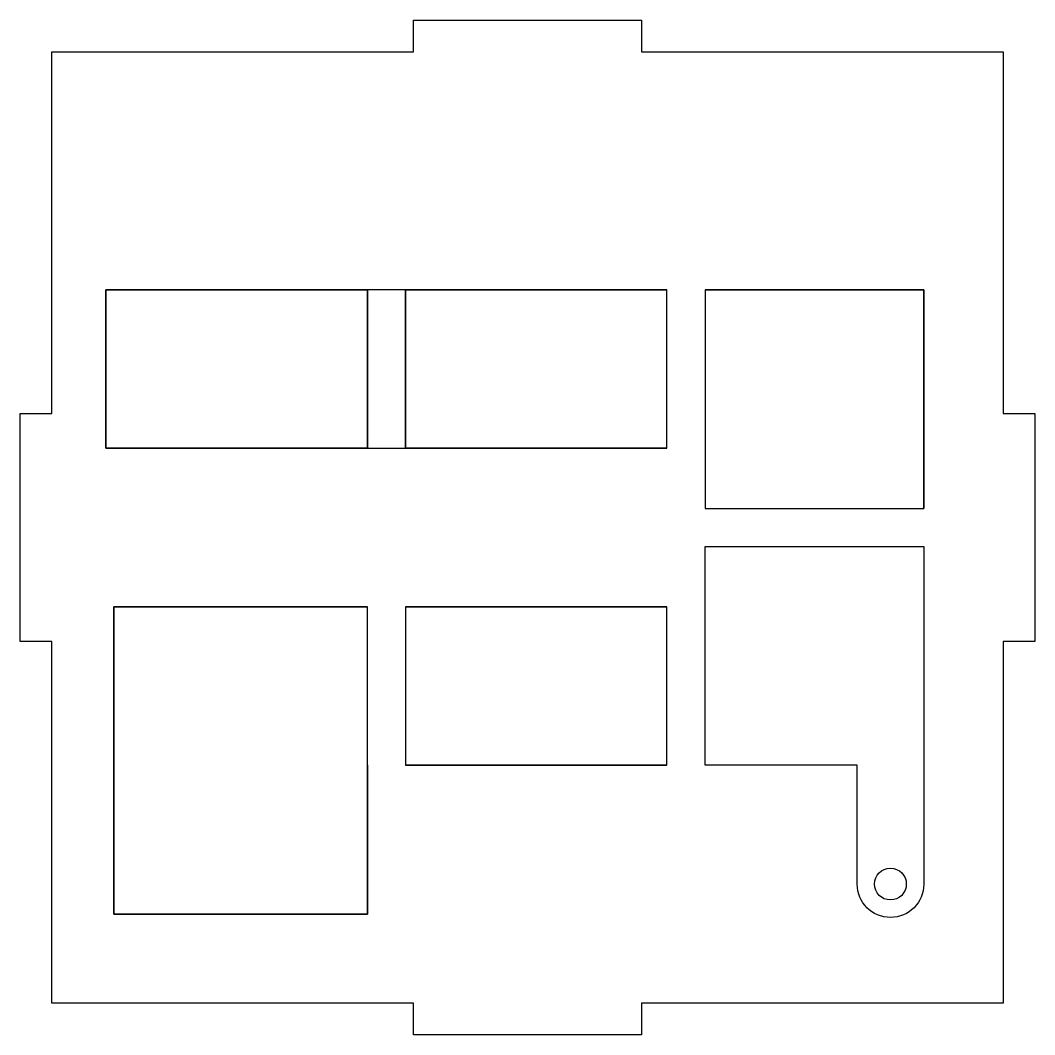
# Model space of a CAD drawing. Header units: millimetres. Extents: x 0 to 80, y 0 to 80.
import ezdxf

# ---------------------------------------------------------------- set-up
doc = ezdxf.new("R2010")
doc.units = ezdxf.units.MM
doc.header["$MEASUREMENT"] = 0
doc.layers.add('Default', color=7, linetype='Continuous')

msp = doc.modelspace()

# ---------------------------------------------------------------- linework, layer by layer
at = {"layer": 'Default'}
for p, q in [((30.375, 58.75), (51, 58.75)), ((30.375, 46.25), (30.375, 58.75)), ((51, 46.25), (30.375, 46.25)), ((30.375, 33.75), (51, 33.75)), ((51, 21.25), (30.375, 21.25))]:
    msp.add_line(p, q, dxfattribs=at)
for points in [[(2.5, 49), (2.5, 77.5), (31, 77.5), (31, 80), (49, 80), (49, 77.5), (77.5, 77.5), (77.5, 49), (80, 49), (80, 31), (77.5, 31), (77.5, 2.5), (49, 2.5), (49, 0), (31, 0), (31, 2.5), (2.5, 2.5), (2.5, 31), (0, 31), (0, 49)], [(27.375, 58.75), (27.375, 46.25), (6.75, 46.25), (6.75, 58.75)], [(27.375, 46.25), (27.375, 58.75), (6.75, 58.75), (6.75, 46.25)], [(27.375, 46.25), (30.375, 46.25), (30.375, 58.75), (27.375, 58.75)], [(51, 46.25), (51, 58.75), (30.375, 58.75), (30.375, 46.25)], [(54, 41.5), (71.25, 41.5), (71.25, 58.75), (54, 58.75)], [(7.375, 9.5), (27.375, 9.5), (27.375, 33.75), (7.375, 33.75)], [(30.375, 33.75), (30.375, 21.25), (51, 21.25), (51, 33.75)]]:
    msp.add_lwpolyline(points, close=True, dxfattribs=at)
for points in [[(54, 58.75), (71.25, 58.75), (71.25, 41.5)], [(27.375, 21.25), (27.375, 9.5), (7.375, 9.5), (7.375, 33.75), (27.375, 33.75)]]:
    msp.add_lwpolyline(points, dxfattribs=at)
msp.add_lwpolyline([(54, 38.5), (71.25, 38.5), (71.25, 11.875, -1), (66, 11.875), (66, 21.25), (54, 21.25)], format="xyb", close=True, dxfattribs=at)
msp.add_circle((68.625, 11.875), 1.25, dxfattribs=at)

doc.saveas('drawing.dxf')
